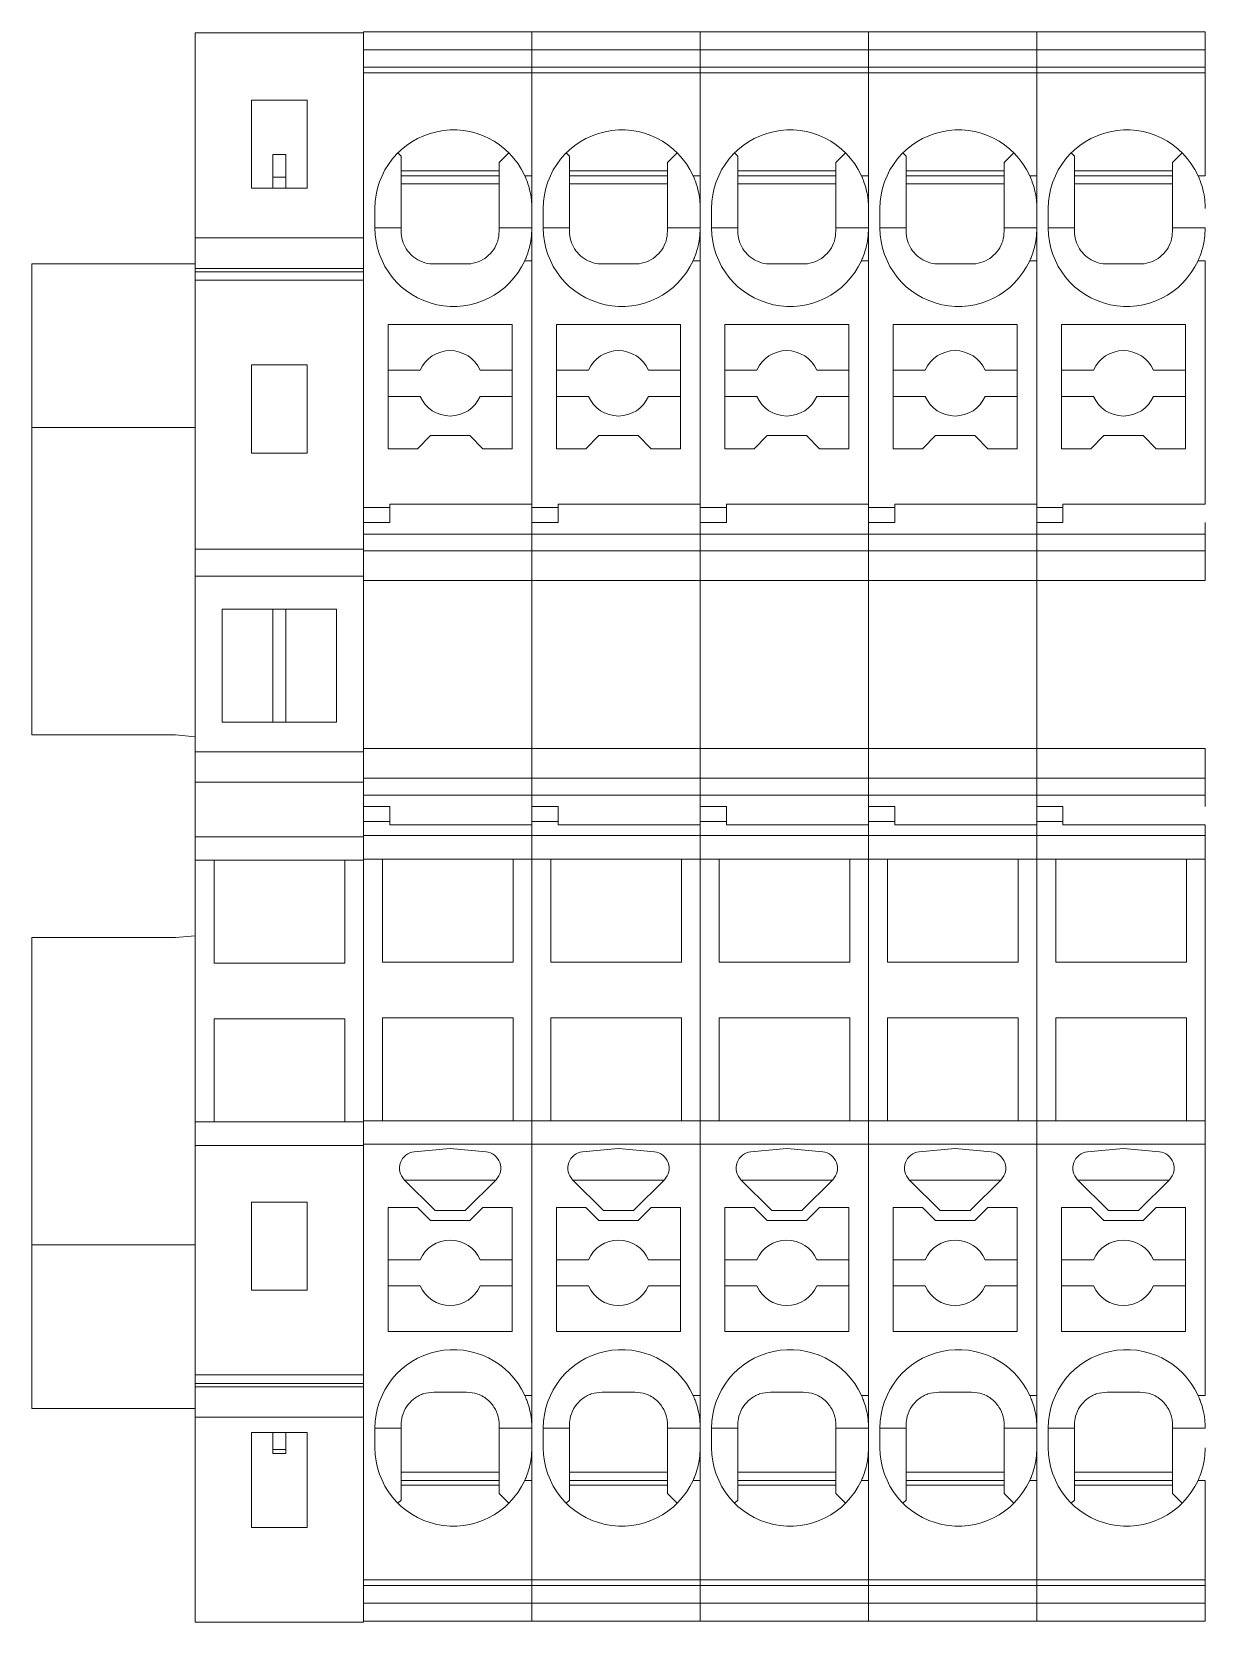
# Model space of a CAD drawing. Header units: millimetres. Extents: x 91 to 341, y 63 to 263.
# Drawn here: x 115.55 to 133.5, y 100.02 to 124.34 of the extents above; entities that cross this region are included whole.
import ezdxf

# ---------------------------------------------------------------- set-up
doc = ezdxf.new("R2010")
doc.units = ezdxf.units.MM

msp = doc.modelspace()

# ---------------------------------------------------------------- linework, layer by layer
at = {"color": 7, "linetype": 'Continuous', "lineweight": 15}
for p, q in [((120.627, 124.321), (118.052, 124.321)), ((118.052, 121.188), (118.052, 124.321)), ((123.202, 124.339), (120.627, 124.339)), ((120.627, 124.065), (120.627, 124.339)), ((125.777, 124.339), (123.202, 124.339)), ((123.202, 124.065), (123.202, 124.339)), ((125.777, 124.065), (125.777, 124.339)), ((128.352, 124.339), (125.777, 124.339)), ((128.352, 124.065), (128.352, 124.339)), ((130.927, 124.339), (128.352, 124.339)), ((133.502, 124.339), (130.927, 124.339)), ((130.927, 124.065), (130.927, 124.339)), ((133.502, 124.065), (133.502, 124.339)), ((123.202, 124.065), (120.627, 124.065)), ((120.627, 124.065), (120.627, 123.798)), ((125.777, 124.065), (123.202, 124.065)), ((123.202, 124.065), (123.202, 123.798)), ((125.777, 123.798), (125.777, 124.065)), ((128.352, 124.065), (125.777, 124.065)), ((128.352, 123.798), (128.352, 124.065)), ((130.927, 124.065), (128.352, 124.065)), ((133.502, 124.065), (130.927, 124.065)), ((130.927, 124.065), (130.927, 123.798)), ((133.502, 123.798), (133.502, 124.065)), ((120.627, 123.798), (123.202, 123.798)), ((120.627, 123.714), (120.627, 123.798)), ((123.202, 123.798), (125.777, 123.798)), ((123.202, 123.714), (123.202, 123.798)), ((125.777, 123.714), (125.777, 123.798)), ((125.777, 123.798), (128.352, 123.798)), ((128.352, 123.714), (128.352, 123.798)), ((128.352, 123.798), (130.927, 123.798)), ((130.927, 123.798), (133.502, 123.798)), ((130.927, 123.714), (130.927, 123.798)), ((133.502, 123.714), (133.502, 123.798)), ((120.627, 123.714), (123.202, 123.714)), ((120.627, 120.581), (120.627, 123.714)), ((123.202, 123.714), (125.777, 123.714)), ((123.202, 117.063), (123.202, 123.714)), ((123.202, 123.714), (123.202, 122.139)), ((125.777, 123.714), (125.777, 122.139)), ((125.777, 123.714), (128.352, 123.714)), ((125.777, 117.063), (125.777, 123.714)), ((128.352, 123.714), (128.352, 122.139)), ((128.352, 123.714), (130.927, 123.714)), ((128.352, 117.063), (128.352, 123.714)), ((130.927, 123.714), (133.502, 123.714)), ((130.927, 117.063), (130.927, 123.714)), ((130.927, 123.714), (130.927, 122.139)), ((133.502, 123.714), (133.502, 122.139)), ((118.915, 121.946), (118.915, 123.296)), ((118.915, 123.296), (119.765, 123.296)), ((119.765, 123.296), (119.765, 121.946)), ((119.44, 122.464), (119.24, 122.464)), ((119.24, 122.464), (119.24, 122.114)), ((119.44, 122.464), (119.44, 122.114)), ((121.154, 122.487), (121.202, 122.439)), ((121.202, 122.439), (121.202, 121.339)), ((122.851, 122.487), (122.702, 122.339)), ((122.702, 121.339), (122.702, 122.339)), ((123.729, 122.487), (123.777, 122.439)), ((123.777, 122.439), (123.777, 121.339)), ((125.426, 122.487), (125.277, 122.339)), ((125.277, 121.339), (125.277, 122.339)), ((126.304, 122.487), (126.352, 122.439)), ((126.352, 122.439), (126.352, 121.339)), ((128.001, 122.487), (127.852, 122.339)), ((127.852, 121.339), (127.852, 122.339)), ((128.879, 122.487), (128.927, 122.439)), ((128.927, 122.439), (128.927, 121.339)), ((130.576, 122.487), (130.427, 122.339)), ((130.427, 121.339), (130.427, 122.339)), ((131.454, 122.487), (131.502, 122.439)), ((131.502, 122.439), (131.502, 121.339)), ((133.151, 122.487), (133.002, 122.339)), ((133.002, 121.339), (133.002, 122.339)), ((119.24, 122.114), (119.44, 122.114)), ((119.24, 121.946), (119.24, 122.114)), ((119.44, 122.114), (119.44, 121.946)), ((122.702, 122.214), (121.202, 122.214)), ((122.702, 122.139), (121.202, 122.139)), ((123.093, 122.139), (123.202, 122.139)), ((125.277, 122.214), (123.777, 122.214)), ((125.277, 122.139), (123.777, 122.139)), ((125.668, 122.139), (125.777, 122.139)), ((127.852, 122.214), (126.352, 122.214)), ((127.852, 122.139), (126.352, 122.139)), ((128.243, 122.139), (128.352, 122.139)), ((130.427, 122.214), (128.927, 122.214)), ((130.427, 122.139), (128.927, 122.139)), ((130.818, 122.139), (130.927, 122.139)), ((133.002, 122.214), (131.502, 122.214)), ((133.002, 122.139), (131.502, 122.139)), ((133.393, 122.139), (133.502, 122.139)), ((119.765, 121.946), (118.915, 121.946)), ((122.702, 122.014), (121.202, 122.014)), ((125.277, 122.014), (123.777, 122.014)), ((127.852, 122.014), (126.352, 122.014)), ((130.427, 122.014), (128.927, 122.014)), ((133.002, 122.014), (131.502, 122.014)), ((120.802, 121.339), (120.802, 121.639)), ((123.377, 121.339), (123.377, 121.639)), ((125.952, 121.339), (125.952, 121.639)), ((128.527, 121.339), (128.527, 121.639)), ((131.102, 121.339), (131.102, 121.639)), ((118.052, 121.188), (120.627, 121.188)), ((118.052, 120.72), (118.052, 121.188)), ((120.802, 121.339), (121.202, 121.339)), ((121.202, 121.339), (121.202, 121.289)), ((122.702, 121.339), (122.702, 121.289)), ((122.702, 121.339), (123.202, 121.339)), ((123.377, 121.339), (123.777, 121.339)), ((123.777, 121.339), (123.777, 121.289)), ((125.277, 121.339), (125.277, 121.289)), ((125.277, 121.339), (125.777, 121.339)), ((125.952, 121.339), (126.352, 121.339)), ((126.352, 121.339), (126.352, 121.289)), ((127.852, 121.339), (127.852, 121.289)), ((127.852, 121.339), (128.352, 121.339)), ((128.527, 121.339), (128.927, 121.339)), ((128.927, 121.339), (128.927, 121.289)), ((130.427, 121.339), (130.427, 121.289)), ((130.427, 121.339), (130.927, 121.339)), ((131.102, 121.339), (131.502, 121.339)), ((131.502, 121.339), (131.502, 121.289)), ((133.002, 121.339), (133.002, 121.289)), ((133.002, 121.339), (133.502, 121.339)), ((118.052, 120.789), (115.552, 120.789)), ((115.552, 118.289), (115.552, 120.789)), ((120.627, 120.72), (118.052, 120.72)), ((118.052, 120.67), (118.052, 120.72)), ((120.627, 120.67), (118.052, 120.67)), ((118.052, 120.67), (118.052, 120.541)), ((123.202, 120.839), (123.093, 120.839)), ((123.202, 120.839), (123.202, 117.114)), ((125.777, 120.839), (125.668, 120.839)), ((125.777, 120.839), (125.777, 117.114)), ((128.352, 120.839), (128.243, 120.839)), ((128.352, 120.839), (128.352, 117.114)), ((130.927, 120.839), (130.818, 120.839)), ((130.927, 120.839), (130.927, 117.114)), ((133.502, 120.839), (133.393, 120.839)), ((133.502, 120.839), (133.502, 117.114)), ((120.627, 120.541), (118.052, 120.541)), ((118.052, 116.426), (118.052, 120.541)), ((120.627, 120.541), (120.627, 120.581)), ((120.627, 116.426), (120.627, 120.541)), ((122.902, 119.864), (121.002, 119.864)), ((121.002, 119.864), (121.002, 117.964)), ((122.902, 117.964), (122.902, 119.864)), ((125.477, 119.864), (123.577, 119.864)), ((123.577, 119.864), (123.577, 117.964)), ((125.477, 117.964), (125.477, 119.864)), ((128.052, 119.864), (126.152, 119.864)), ((126.152, 119.864), (126.152, 117.964)), ((128.052, 117.964), (128.052, 119.864)), ((130.627, 119.864), (128.727, 119.864)), ((128.727, 119.864), (128.727, 117.964)), ((130.627, 117.964), (130.627, 119.864)), ((133.202, 119.864), (131.302, 119.864)), ((131.302, 119.864), (131.302, 117.964)), ((133.202, 117.964), (133.202, 119.864)), ((118.915, 119.246), (119.765, 119.246)), ((118.915, 117.896), (118.915, 119.246)), ((119.765, 119.246), (119.765, 117.896)), ((121.002, 119.164), (121.494, 119.164)), ((122.411, 119.164), (122.902, 119.164)), ((123.577, 119.164), (124.069, 119.164)), ((124.986, 119.164), (125.477, 119.164)), ((126.152, 119.164), (126.644, 119.164)), ((127.561, 119.164), (128.052, 119.164)), ((128.727, 119.164), (129.219, 119.164)), ((130.136, 119.164), (130.627, 119.164)), ((131.302, 119.164), (131.794, 119.164)), ((132.711, 119.164), (133.202, 119.164)), ((121.494, 118.764), (121.002, 118.764)), ((122.902, 118.764), (122.411, 118.764)), ((124.069, 118.764), (123.577, 118.764)), ((125.477, 118.764), (124.986, 118.764)), ((126.644, 118.764), (126.152, 118.764)), ((128.052, 118.764), (127.561, 118.764)), ((129.219, 118.764), (128.727, 118.764)), ((130.627, 118.764), (130.136, 118.764)), ((131.794, 118.764), (131.302, 118.764)), ((133.202, 118.764), (132.711, 118.764)), ((118.052, 118.289), (115.552, 118.289)), ((115.552, 118.289), (115.552, 113.589)), ((121.002, 117.964), (121.452, 117.964)), ((121.452, 117.964), (121.652, 118.164)), ((121.652, 118.164), (122.252, 118.164)), ((122.252, 118.164), (122.452, 117.964)), ((122.452, 117.964), (122.902, 117.964)), ((123.577, 117.964), (124.027, 117.964)), ((124.027, 117.964), (124.227, 118.164)), ((124.227, 118.164), (124.827, 118.164)), ((124.827, 118.164), (125.027, 117.964)), ((125.027, 117.964), (125.477, 117.964)), ((126.152, 117.964), (126.602, 117.964)), ((126.602, 117.964), (126.802, 118.164)), ((126.802, 118.164), (127.402, 118.164)), ((127.402, 118.164), (127.602, 117.964)), ((127.602, 117.964), (128.052, 117.964)), ((128.727, 117.964), (129.177, 117.964)), ((129.177, 117.964), (129.377, 118.164)), ((129.377, 118.164), (129.977, 118.164)), ((129.977, 118.164), (130.177, 117.964)), ((130.177, 117.964), (130.627, 117.964)), ((131.302, 117.964), (131.752, 117.964)), ((131.752, 117.964), (131.952, 118.164)), ((131.952, 118.164), (132.552, 118.164)), ((132.552, 118.164), (132.752, 117.964)), ((132.752, 117.964), (133.202, 117.964)), ((119.765, 117.896), (118.915, 117.896)), ((121.027, 117.063), (120.627, 117.063)), ((123.202, 117.114), (121.027, 117.114)), ((121.027, 117.114), (121.027, 117.063)), ((121.027, 117.063), (121.027, 116.835)), ((123.602, 117.063), (123.202, 117.063)), ((123.202, 116.835), (123.202, 117.063)), ((125.777, 117.114), (123.602, 117.114)), ((123.602, 117.114), (123.602, 117.063)), ((123.602, 117.063), (123.602, 116.835)), ((126.177, 117.063), (125.777, 117.063)), ((125.777, 116.835), (125.777, 117.063)), ((128.352, 117.114), (126.177, 117.114)), ((126.177, 117.114), (126.177, 117.063)), ((126.177, 117.063), (126.177, 116.835)), ((128.752, 117.063), (128.352, 117.063)), ((128.352, 116.835), (128.352, 117.063)), ((130.927, 117.114), (128.752, 117.114)), ((128.752, 117.114), (128.752, 117.063)), ((128.752, 117.063), (128.752, 116.835)), ((131.327, 117.063), (130.927, 117.063)), ((130.927, 116.835), (130.927, 117.063)), ((133.502, 117.114), (131.327, 117.114)), ((131.327, 117.114), (131.327, 117.063)), ((131.327, 117.063), (131.327, 116.835)), ((121.027, 116.835), (120.627, 116.835)), ((123.602, 116.835), (123.202, 116.835)), ((123.202, 116.659), (123.202, 116.835)), ((125.777, 116.835), (125.777, 116.659)), ((126.177, 116.835), (125.777, 116.835)), ((128.352, 116.835), (128.352, 116.659)), ((128.752, 116.835), (128.352, 116.835)), ((131.327, 116.835), (130.927, 116.835)), ((130.927, 116.659), (130.927, 116.835)), ((133.502, 116.835), (133.502, 116.659)), ((123.202, 116.659), (120.627, 116.659)), ((125.777, 116.659), (123.202, 116.659)), ((123.202, 116.659), (123.202, 116.403)), ((125.777, 116.403), (125.777, 116.659)), ((128.352, 116.659), (125.777, 116.659)), ((128.352, 116.403), (128.352, 116.659)), ((130.927, 116.659), (128.352, 116.659)), ((133.502, 116.659), (130.927, 116.659)), ((130.927, 116.659), (130.927, 116.403)), ((133.502, 116.403), (133.502, 116.659)), ((118.052, 116.426), (120.627, 116.426)), ((118.052, 116.016), (118.052, 116.426)), ((120.627, 116.016), (120.627, 116.426)), ((120.627, 116.403), (123.202, 116.403)), ((123.202, 116.403), (125.777, 116.403)), ((123.202, 115.947), (123.202, 116.403)), ((125.777, 116.403), (125.777, 115.947)), ((125.777, 116.403), (128.352, 116.403)), ((128.352, 116.403), (128.352, 115.947)), ((128.352, 116.403), (130.927, 116.403)), ((130.927, 116.403), (133.502, 116.403)), ((130.927, 115.947), (130.927, 116.403)), ((133.502, 116.403), (133.502, 115.947)), ((118.052, 116.016), (120.627, 116.016)), ((118.052, 113.329), (118.052, 116.016)), ((120.627, 115.947), (120.627, 116.016)), ((120.627, 113.381), (120.627, 115.947)), ((123.202, 115.947), (120.627, 115.947)), ((125.777, 115.947), (123.202, 115.947)), ((123.202, 113.381), (123.202, 115.947)), ((125.777, 115.947), (125.777, 113.381)), ((128.352, 115.947), (125.777, 115.947)), ((128.352, 115.947), (128.352, 113.381)), ((130.927, 115.947), (128.352, 115.947)), ((133.502, 115.947), (130.927, 115.947)), ((130.927, 113.381), (130.927, 115.947)), ((118.465, 115.509), (120.215, 115.509)), ((118.465, 113.784), (118.465, 115.509)), ((119.24, 115.509), (119.24, 113.784)), ((119.44, 115.509), (119.44, 113.784)), ((120.215, 115.509), (120.215, 113.784)), ((117.752, 113.589), (115.552, 113.589)), ((118.052, 113.559), (117.752, 113.589)), ((120.215, 113.784), (118.465, 113.784)), ((120.627, 113.329), (118.052, 113.329)), ((118.052, 112.866), (118.052, 113.329)), ((120.627, 113.381), (123.202, 113.381)), ((120.627, 113.329), (120.627, 113.381)), ((120.627, 112.866), (120.627, 113.329)), ((123.202, 113.381), (125.777, 113.381)), ((123.202, 112.925), (123.202, 113.381)), ((125.777, 113.381), (125.777, 112.925)), ((125.777, 113.381), (128.352, 113.381)), ((128.352, 113.381), (128.352, 112.925)), ((128.352, 113.381), (130.927, 113.381)), ((130.927, 113.381), (133.502, 113.381)), ((130.927, 112.925), (130.927, 113.381)), ((133.502, 113.381), (133.502, 112.925)), ((118.052, 112.866), (120.627, 112.866)), ((118.052, 112.866), (118.052, 112.03)), ((123.202, 112.925), (120.627, 112.925)), ((120.627, 112.03), (120.627, 112.866)), ((125.777, 112.925), (123.202, 112.925)), ((123.202, 112.925), (123.202, 112.669)), ((125.777, 112.669), (125.777, 112.925)), ((128.352, 112.925), (125.777, 112.925)), ((128.352, 112.669), (128.352, 112.925)), ((130.927, 112.925), (128.352, 112.925)), ((133.502, 112.925), (130.927, 112.925)), ((130.927, 112.925), (130.927, 112.669)), ((133.502, 112.669), (133.502, 112.925)), ((120.627, 112.669), (123.202, 112.669)), ((123.202, 112.669), (125.777, 112.669)), ((123.202, 112.492), (123.202, 112.669)), ((125.777, 112.669), (125.777, 112.492)), ((125.777, 112.669), (128.352, 112.669)), ((128.352, 112.669), (128.352, 112.492)), ((128.352, 112.669), (130.927, 112.669)), ((130.927, 112.669), (133.502, 112.669)), ((130.927, 112.492), (130.927, 112.669)), ((133.502, 112.669), (133.502, 112.492)), ((121.027, 112.492), (120.627, 112.492)), ((121.027, 112.492), (121.027, 112.264)), ((123.602, 112.492), (123.202, 112.492)), ((123.202, 112.264), (123.202, 112.492)), ((123.602, 112.492), (123.602, 112.264)), ((126.177, 112.492), (125.777, 112.492)), ((125.777, 112.264), (125.777, 112.492)), ((126.177, 112.492), (126.177, 112.264)), ((128.752, 112.492), (128.352, 112.492)), ((128.352, 112.264), (128.352, 112.492)), ((128.752, 112.492), (128.752, 112.264)), ((131.327, 112.492), (130.927, 112.492)), ((130.927, 112.264), (130.927, 112.492)), ((131.327, 112.492), (131.327, 112.264)), ((120.627, 112.264), (121.027, 112.264)), ((121.027, 112.214), (121.027, 112.264)), ((121.027, 112.214), (123.202, 112.214)), ((123.202, 112.264), (123.602, 112.264)), ((123.202, 112.048), (123.202, 112.264)), ((123.202, 112.048), (123.202, 112.214)), ((123.602, 112.214), (123.602, 112.264)), ((123.602, 112.214), (125.777, 112.214)), ((125.777, 112.264), (126.177, 112.264)), ((125.777, 112.048), (125.777, 112.264)), ((125.777, 112.048), (125.777, 112.214)), ((126.177, 112.214), (126.177, 112.264)), ((126.177, 112.214), (128.352, 112.214)), ((128.352, 112.264), (128.752, 112.264)), ((128.352, 112.048), (128.352, 112.264)), ((128.352, 112.048), (128.352, 112.214)), ((128.752, 112.214), (128.752, 112.264)), ((128.752, 112.214), (130.927, 112.214)), ((130.927, 112.264), (131.327, 112.264)), ((130.927, 112.048), (130.927, 112.264)), ((130.927, 112.048), (130.927, 112.214)), ((131.327, 112.214), (131.327, 112.264)), ((131.327, 112.214), (133.502, 112.214)), ((133.502, 112.048), (133.502, 112.214)), ((120.627, 112.03), (118.052, 112.03)), ((118.052, 111.671), (118.052, 112.03)), ((120.627, 112.048), (123.202, 112.048)), ((120.627, 111.671), (120.627, 112.03)), ((123.202, 112.048), (125.777, 112.048)), ((123.202, 111.689), (123.202, 112.048)), ((125.777, 112.048), (125.777, 111.689)), ((125.777, 112.048), (128.352, 112.048)), ((128.352, 112.048), (128.352, 111.689)), ((128.352, 112.048), (130.927, 112.048)), ((130.927, 112.048), (133.502, 112.048)), ((130.927, 111.689), (130.927, 112.048)), ((133.502, 112.048), (133.502, 111.689)), ((118.052, 111.671), (120.627, 111.671)), ((118.052, 107.671), (118.052, 111.671)), ((118.34, 110.096), (118.34, 111.671)), ((120.34, 111.671), (120.34, 110.096)), ((123.202, 111.689), (120.627, 111.689)), ((120.627, 107.689), (120.627, 111.671)), ((120.915, 111.689), (120.915, 110.114)), ((122.915, 110.114), (122.915, 111.689)), ((125.777, 111.689), (123.202, 111.689)), ((123.202, 107.689), (123.202, 111.689)), ((123.49, 111.689), (123.49, 110.114)), ((125.49, 110.114), (125.49, 111.689)), ((125.777, 111.689), (125.777, 107.689)), ((128.352, 111.689), (125.777, 111.689)), ((126.065, 111.689), (126.065, 110.114)), ((128.065, 110.114), (128.065, 111.689)), ((128.352, 111.689), (128.352, 107.689)), ((130.927, 111.689), (128.352, 111.689)), ((128.64, 111.689), (128.64, 110.114)), ((130.64, 110.114), (130.64, 111.689)), ((133.502, 111.689), (130.927, 111.689)), ((130.927, 107.689), (130.927, 111.689)), ((131.215, 111.689), (131.215, 110.114)), ((133.215, 110.114), (133.215, 111.689)), ((133.502, 111.689), (133.502, 107.689)), ((115.552, 110.489), (117.752, 110.489)), ((115.552, 110.489), (115.552, 105.789)), ((117.752, 110.489), (118.052, 110.518)), ((120.34, 110.096), (118.34, 110.096)), ((120.915, 110.114), (122.915, 110.114)), ((123.49, 110.114), (125.49, 110.114)), ((126.065, 110.114), (128.065, 110.114)), ((128.64, 110.114), (130.64, 110.114)), ((131.215, 110.114), (133.215, 110.114)), ((118.34, 109.246), (120.34, 109.246)), ((118.34, 107.671), (118.34, 109.246)), ((120.34, 109.246), (120.34, 107.671)), ((122.915, 109.264), (120.915, 109.264)), ((120.915, 109.264), (120.915, 107.689)), ((122.915, 107.689), (122.915, 109.264)), ((125.49, 109.264), (123.49, 109.264)), ((123.49, 109.264), (123.49, 107.689)), ((125.49, 107.689), (125.49, 109.264)), ((128.065, 109.264), (126.065, 109.264)), ((126.065, 109.264), (126.065, 107.689)), ((128.065, 107.689), (128.065, 109.264)), ((130.64, 109.264), (128.64, 109.264)), ((128.64, 109.264), (128.64, 107.689)), ((130.64, 107.689), (130.64, 109.264)), ((133.215, 109.264), (131.215, 109.264)), ((131.215, 109.264), (131.215, 107.689)), ((133.215, 107.689), (133.215, 109.264)), ((120.627, 107.671), (118.052, 107.671)), ((118.052, 107.312), (118.052, 107.671)), ((123.202, 107.689), (120.627, 107.689)), ((120.627, 107.671), (120.627, 107.689)), ((120.627, 107.312), (120.627, 107.671)), ((125.777, 107.689), (123.202, 107.689)), ((123.202, 107.33), (123.202, 107.689)), ((125.777, 107.689), (125.777, 107.33)), ((128.352, 107.689), (125.777, 107.689)), ((128.352, 107.689), (128.352, 107.33)), ((130.927, 107.689), (128.352, 107.689)), ((133.502, 107.689), (130.927, 107.689)), ((130.927, 107.33), (130.927, 107.689)), ((133.502, 107.689), (133.502, 107.33)), ((118.052, 107.312), (120.627, 107.312)), ((118.052, 103.801), (118.052, 107.312)), ((123.202, 107.33), (120.627, 107.33)), ((120.627, 103.801), (120.627, 107.312)), ((121.952, 107.265), (121.404, 107.213)), ((122.501, 107.213), (121.952, 107.265)), ((125.777, 107.33), (123.202, 107.33)), ((123.202, 100.667), (123.202, 107.33)), ((123.202, 107.33), (123.202, 103.489)), ((124.527, 107.265), (123.979, 107.213)), ((125.076, 107.213), (124.527, 107.265)), ((125.777, 107.33), (125.777, 103.489)), ((128.352, 107.33), (125.777, 107.33)), ((125.777, 100.667), (125.777, 107.33)), ((127.102, 107.265), (126.554, 107.213)), ((127.651, 107.213), (127.102, 107.265)), ((128.352, 107.33), (128.352, 103.489)), ((130.927, 107.33), (128.352, 107.33)), ((128.352, 100.667), (128.352, 107.33)), ((129.677, 107.265), (129.129, 107.213)), ((130.226, 107.213), (129.677, 107.265)), ((133.502, 107.33), (130.927, 107.33)), ((130.927, 100.667), (130.927, 107.33)), ((130.927, 107.33), (130.927, 103.489)), ((132.252, 107.265), (131.704, 107.213)), ((132.801, 107.213), (132.252, 107.265)), ((133.502, 107.33), (133.502, 103.489)), ((121.251, 106.787), (121.724, 106.314)), ((122.646, 106.779), (121.259, 106.779)), ((122.654, 106.787), (122.181, 106.314)), ((123.826, 106.787), (124.299, 106.314)), ((125.221, 106.779), (123.834, 106.779)), ((125.229, 106.787), (124.756, 106.314)), ((126.401, 106.787), (126.874, 106.314)), ((127.796, 106.779), (126.409, 106.779)), ((127.804, 106.787), (127.331, 106.314)), ((128.976, 106.787), (129.449, 106.314)), ((130.371, 106.779), (128.984, 106.779)), ((130.379, 106.787), (129.906, 106.314)), ((131.551, 106.787), (132.024, 106.314)), ((132.946, 106.779), (131.559, 106.779)), ((132.954, 106.787), (132.481, 106.314)), ((118.915, 105.096), (118.915, 106.446)), ((118.915, 106.446), (119.765, 106.446)), ((119.765, 106.446), (119.765, 105.096)), ((121.452, 106.364), (121.002, 106.364)), ((121.002, 106.364), (121.002, 104.464)), ((121.652, 106.164), (121.452, 106.364)), ((122.181, 106.314), (121.724, 106.314)), ((122.452, 106.364), (122.252, 106.164)), ((122.902, 106.364), (122.452, 106.364)), ((122.902, 104.464), (122.902, 106.364)), ((124.027, 106.364), (123.577, 106.364)), ((123.577, 106.364), (123.577, 104.464)), ((124.227, 106.164), (124.027, 106.364)), ((124.756, 106.314), (124.299, 106.314)), ((125.027, 106.364), (124.827, 106.164)), ((125.477, 106.364), (125.027, 106.364)), ((125.477, 104.464), (125.477, 106.364)), ((126.602, 106.364), (126.152, 106.364)), ((126.152, 106.364), (126.152, 104.464)), ((126.802, 106.164), (126.602, 106.364)), ((127.331, 106.314), (126.874, 106.314)), ((127.602, 106.364), (127.402, 106.164)), ((128.052, 106.364), (127.602, 106.364)), ((128.052, 104.464), (128.052, 106.364)), ((129.177, 106.364), (128.727, 106.364)), ((128.727, 106.364), (128.727, 104.464)), ((129.377, 106.164), (129.177, 106.364)), ((129.906, 106.314), (129.449, 106.314)), ((130.177, 106.364), (129.977, 106.164)), ((130.627, 106.364), (130.177, 106.364)), ((130.627, 104.464), (130.627, 106.364)), ((131.752, 106.364), (131.302, 106.364)), ((131.302, 106.364), (131.302, 104.464)), ((131.952, 106.164), (131.752, 106.364)), ((132.481, 106.314), (132.024, 106.314)), ((132.752, 106.364), (132.552, 106.164)), ((133.202, 106.364), (132.752, 106.364)), ((133.202, 104.464), (133.202, 106.364)), ((122.252, 106.164), (121.652, 106.164)), ((124.827, 106.164), (124.227, 106.164)), ((127.402, 106.164), (126.802, 106.164)), ((129.977, 106.164), (129.377, 106.164)), ((132.552, 106.164), (131.952, 106.164)), ((118.052, 105.789), (115.552, 105.789)), ((115.552, 103.289), (115.552, 105.789)), ((121.002, 105.564), (121.494, 105.564)), ((122.411, 105.564), (122.902, 105.564)), ((123.577, 105.564), (124.069, 105.564)), ((124.986, 105.564), (125.477, 105.564)), ((126.152, 105.564), (126.644, 105.564)), ((127.561, 105.564), (128.052, 105.564)), ((128.727, 105.564), (129.219, 105.564)), ((130.136, 105.564), (130.627, 105.564)), ((131.302, 105.564), (131.794, 105.564)), ((132.711, 105.564), (133.202, 105.564)), ((119.765, 105.096), (118.915, 105.096)), ((121.494, 105.164), (121.002, 105.164)), ((122.902, 105.164), (122.411, 105.164)), ((124.069, 105.164), (123.577, 105.164)), ((125.477, 105.164), (124.986, 105.164)), ((126.644, 105.164), (126.152, 105.164)), ((128.052, 105.164), (127.561, 105.164)), ((129.219, 105.164), (128.727, 105.164)), ((130.627, 105.164), (130.136, 105.164)), ((131.794, 105.164), (131.302, 105.164)), ((133.202, 105.164), (132.711, 105.164)), ((121.002, 104.464), (122.902, 104.464)), ((123.577, 104.464), (125.477, 104.464)), ((126.152, 104.464), (128.052, 104.464)), ((128.727, 104.464), (130.627, 104.464)), ((131.302, 104.464), (133.202, 104.464)), ((118.052, 103.801), (120.627, 103.801)), ((118.052, 103.801), (118.052, 103.672)), ((118.052, 103.672), (120.627, 103.672)), ((118.052, 103.622), (118.052, 103.672)), ((120.627, 103.622), (118.052, 103.622)), ((118.052, 103.154), (118.052, 103.622)), ((120.627, 103.761), (120.627, 103.801)), ((120.627, 100.667), (120.627, 103.761)), ((123.202, 103.489), (123.093, 103.489)), ((125.777, 103.489), (125.668, 103.489)), ((128.352, 103.489), (128.243, 103.489)), ((130.927, 103.489), (130.818, 103.489)), ((133.502, 103.489), (133.393, 103.489)), ((115.552, 103.289), (118.052, 103.289)), ((120.627, 103.154), (118.052, 103.154)), ((118.052, 100.021), (118.052, 103.154)), ((118.915, 102.921), (119.765, 102.921)), ((118.915, 101.471), (118.915, 102.921)), ((119.24, 102.921), (119.24, 102.664)), ((119.44, 102.921), (119.44, 102.664)), ((119.765, 102.921), (119.765, 101.471)), ((120.802, 102.989), (120.802, 102.689)), ((121.202, 102.989), (120.802, 102.989)), ((121.202, 103.039), (121.202, 102.989)), ((121.202, 101.889), (121.202, 102.989)), ((122.702, 102.989), (122.702, 103.039)), ((123.202, 102.989), (122.702, 102.989)), ((122.702, 102.989), (122.702, 101.989)), ((123.377, 102.989), (123.377, 102.689)), ((123.777, 102.989), (123.377, 102.989)), ((123.777, 103.039), (123.777, 102.989)), ((123.777, 101.889), (123.777, 102.989)), ((125.277, 102.989), (125.277, 103.039)), ((125.777, 102.989), (125.277, 102.989)), ((125.277, 102.989), (125.277, 101.989)), ((125.952, 102.989), (125.952, 102.689)), ((126.352, 102.989), (125.952, 102.989)), ((126.352, 103.039), (126.352, 102.989)), ((126.352, 101.889), (126.352, 102.989)), ((127.852, 102.989), (127.852, 103.039)), ((128.352, 102.989), (127.852, 102.989)), ((127.852, 102.989), (127.852, 101.989)), ((128.527, 102.989), (128.527, 102.689)), ((128.927, 102.989), (128.527, 102.989)), ((128.927, 103.039), (128.927, 102.989)), ((128.927, 101.889), (128.927, 102.989)), ((130.427, 102.989), (130.427, 103.039)), ((130.927, 102.989), (130.427, 102.989)), ((130.427, 102.989), (130.427, 101.989)), ((131.102, 102.989), (131.102, 102.689)), ((131.502, 102.989), (131.102, 102.989)), ((131.502, 103.039), (131.502, 102.989)), ((131.502, 101.889), (131.502, 102.989)), ((133.002, 102.989), (133.002, 103.039)), ((133.502, 102.989), (133.002, 102.989)), ((133.002, 102.989), (133.002, 101.989)), ((119.44, 102.664), (119.24, 102.664)), ((119.24, 102.664), (119.24, 102.599)), ((119.44, 102.664), (119.44, 102.599)), ((119.44, 102.599), (119.24, 102.599)), ((122.702, 102.314), (121.202, 102.314)), ((122.702, 102.189), (121.202, 102.189)), ((123.093, 102.189), (123.202, 102.189)), ((123.202, 102.189), (123.202, 100.667)), ((125.277, 102.314), (123.777, 102.314)), ((125.277, 102.189), (123.777, 102.189)), ((125.668, 102.189), (125.777, 102.189)), ((125.777, 102.189), (125.777, 100.667)), ((127.852, 102.314), (126.352, 102.314)), ((127.852, 102.189), (126.352, 102.189)), ((128.243, 102.189), (128.352, 102.189)), ((128.352, 102.189), (128.352, 100.667)), ((130.427, 102.314), (128.927, 102.314)), ((130.427, 102.189), (128.927, 102.189)), ((130.818, 102.189), (130.927, 102.189)), ((130.927, 102.189), (130.927, 100.667)), ((133.002, 102.314), (131.502, 102.314)), ((133.002, 102.189), (131.502, 102.189)), ((133.393, 102.189), (133.502, 102.189)), ((133.502, 102.189), (133.502, 100.667)), ((122.702, 102.114), (121.202, 102.114)), ((122.702, 101.989), (122.851, 101.84)), ((125.277, 102.114), (123.777, 102.114)), ((125.277, 101.989), (125.426, 101.84)), ((127.852, 102.114), (126.352, 102.114)), ((127.852, 101.989), (128.001, 101.84)), ((130.427, 102.114), (128.927, 102.114)), ((130.427, 101.989), (130.576, 101.84)), ((133.002, 102.114), (131.502, 102.114)), ((133.002, 101.989), (133.151, 101.84)), ((121.154, 101.84), (121.202, 101.889)), ((123.729, 101.84), (123.777, 101.889)), ((126.304, 101.84), (126.352, 101.889)), ((128.879, 101.84), (128.927, 101.889)), ((131.454, 101.84), (131.502, 101.889)), ((118.915, 101.471), (119.765, 101.471)), ((123.202, 100.667), (120.627, 100.667)), ((120.627, 100.583), (120.627, 100.667)), ((123.202, 100.583), (120.627, 100.583)), ((120.627, 100.313), (120.627, 100.583)), ((125.777, 100.667), (123.202, 100.667)), ((123.202, 100.583), (123.202, 100.667)), ((125.777, 100.583), (123.202, 100.583)), ((123.202, 100.313), (123.202, 100.583)), ((125.777, 100.583), (125.777, 100.667)), ((128.352, 100.667), (125.777, 100.667)), ((125.777, 100.583), (125.777, 100.313)), ((128.352, 100.583), (125.777, 100.583)), ((128.352, 100.583), (128.352, 100.667)), ((130.927, 100.667), (128.352, 100.667)), ((128.352, 100.583), (128.352, 100.313)), ((130.927, 100.583), (128.352, 100.583)), ((133.502, 100.667), (130.927, 100.667)), ((130.927, 100.583), (130.927, 100.667)), ((133.502, 100.583), (130.927, 100.583)), ((130.927, 100.313), (130.927, 100.583)), ((133.502, 100.583), (133.502, 100.667)), ((133.502, 100.583), (133.502, 100.313)), ((120.627, 100.313), (123.202, 100.313)), ((120.627, 100.039), (120.627, 100.313)), ((123.202, 100.313), (125.777, 100.313)), ((123.202, 100.039), (123.202, 100.313)), ((125.777, 100.039), (125.777, 100.313)), ((125.777, 100.313), (128.352, 100.313)), ((128.352, 100.039), (128.352, 100.313)), ((128.352, 100.313), (130.927, 100.313)), ((130.927, 100.313), (133.502, 100.313)), ((130.927, 100.039), (130.927, 100.313)), ((133.502, 100.039), (133.502, 100.313)), ((118.052, 100.021), (120.627, 100.021)), ((120.627, 100.021), (120.627, 100.039)), ((120.627, 100.039), (123.202, 100.039)), ((123.202, 100.039), (125.777, 100.039)), ((125.777, 100.039), (128.352, 100.039)), ((128.352, 100.039), (130.927, 100.039)), ((130.927, 100.039), (133.502, 100.039))]:
    msp.add_line(p, q, dxfattribs=at)
for centre, radius, start, end in [((122.002, 121.639), 1.2, 24.6243, 180), ((124.577, 121.639), 1.2, 24.6243, 180), ((127.152, 121.639), 1.2, 24.6243, 180), ((129.727, 121.639), 1.2, 24.6243, 180), ((132.302, 121.639), 1.2, 24.6243, 180), ((122.002, 121.339), 1.2, 180, 335.3757), ((124.577, 121.339), 1.2, 180, 335.3757), ((127.152, 121.339), 1.2, 180, 335.3757), ((129.727, 121.339), 1.2, 180, 335.3757), ((132.302, 121.339), 1.2, 180, 335.3757), ((121.952, 118.964), 0.5, 23.5782, 156.4218), ((124.527, 118.964), 0.5, 23.5782, 156.4218), ((127.102, 118.964), 0.5, 23.5782, 156.4218), ((129.677, 118.964), 0.5, 23.5782, 156.4218), ((132.252, 118.964), 0.5, 23.5782, 156.4218), ((121.952, 118.964), 0.5, 203.5782, 336.4218), ((124.527, 118.964), 0.5, 203.5782, 336.4218), ((127.102, 118.964), 0.5, 203.5782, 336.4218), ((129.677, 118.964), 0.5, 203.5782, 336.4218), ((132.252, 118.964), 0.5, 203.5782, 336.4218), ((121.427, 106.964), 0.25, 95.4405, 224.9999), ((122.477, 106.964), 0.25, 315, 84.5597), ((124.002, 106.964), 0.25, 95.4405, 224.9999), ((125.052, 106.964), 0.25, 315, 84.5597), ((126.577, 106.964), 0.25, 95.4405, 224.9999), ((127.627, 106.964), 0.25, 315, 84.5597), ((129.152, 106.964), 0.25, 95.4405, 224.9999), ((130.202, 106.964), 0.25, 315, 84.5597), ((131.727, 106.964), 0.25, 95.4405, 224.9999), ((132.777, 106.964), 0.25, 315, 84.5597), ((121.952, 105.364), 0.5, 23.5782, 156.4218), ((124.527, 105.364), 0.5, 23.5782, 156.4218), ((127.102, 105.364), 0.5, 23.5782, 156.4218), ((129.677, 105.364), 0.5, 23.5782, 156.4218), ((132.252, 105.364), 0.5, 23.5782, 156.4218), ((121.952, 105.364), 0.5, 203.5782, 336.4218), ((124.527, 105.364), 0.5, 203.5782, 336.4218), ((127.102, 105.364), 0.5, 203.5782, 336.4218), ((129.677, 105.364), 0.5, 203.5782, 336.4218), ((132.252, 105.364), 0.5, 203.5782, 336.4218), ((122.002, 102.989), 1.2, 24.6243, 180), ((124.577, 102.989), 1.2, 24.6243, 180), ((127.152, 102.989), 1.2, 24.6243, 180), ((129.727, 102.989), 1.2, 24.6243, 180), ((132.302, 102.989), 1.2, 24.6243, 180), ((122.002, 102.689), 1.2, 180, 335.3757), ((124.577, 102.689), 1.2, 180, 335.3757), ((127.152, 102.689), 1.2, 180, 335.3757), ((129.727, 102.689), 1.2, 180, 335.3757), ((132.302, 102.689), 1.2, 180, 335.3757)]:
    msp.add_arc(centre, radius, start, end, dxfattribs=at)
for points, knots in [([(123.093, 122.139), (123.096, 122.134), (123.1, 122.124), (123.133, 122.046), (123.17, 121.928), (123.198, 121.783), (123.201, 121.682), (123.202, 121.639)], [0, 0, 0, 0, 0.201714, 0.402979, 0.615595, 0.837268, 1, 1, 1, 1]), ([(125.668, 122.139), (125.671, 122.134), (125.675, 122.124), (125.708, 122.046), (125.745, 121.928), (125.773, 121.783), (125.776, 121.682), (125.777, 121.639)], [0, 0, 0, 0, 0.2017139, 0.4029785, 0.6155953, 0.8372677, 1, 1, 1, 1]), ([(128.243, 122.139), (128.246, 122.134), (128.25, 122.124), (128.283, 122.046), (128.32, 121.928), (128.348, 121.783), (128.351, 121.682), (128.352, 121.639)], [0, 0, 0, 0, 0.201714, 0.402979, 0.615595, 0.837268, 1, 1, 1, 1]), ([(130.818, 122.139), (130.821, 122.134), (130.825, 122.124), (130.858, 122.046), (130.895, 121.928), (130.923, 121.783), (130.926, 121.682), (130.927, 121.639)], [0, 0, 0, 0, 0.2017139, 0.4029785, 0.6155953, 0.8372677, 1, 1, 1, 1]), ([(133.393, 122.139), (133.396, 122.134), (133.4, 122.124), (133.433, 122.046), (133.47, 121.928), (133.498, 121.783), (133.501, 121.682), (133.502, 121.639)], [0, 0, 0, 0, 0.2017139, 0.4029785, 0.6155953, 0.8372677, 1, 1, 1, 1]), ([(121.202, 121.289), (121.206, 121.241), (121.214, 121.145), (121.277, 121.014), (121.371, 120.905), (121.496, 120.825), (121.612, 120.792), (121.681, 120.79), (121.702, 120.789)], [0, 0, 0, 0, 0.1655381, 0.330968, 0.4998147, 0.687388, 0.9059176, 1, 1, 1, 1]), ([(122.702, 121.289), (122.698, 121.238), (122.689, 121.138), (122.619, 121), (122.515, 120.889), (122.38, 120.813), (122.271, 120.79), (122.211, 120.789), (122.202, 120.789)], [0, 0, 0, 0, 0.183114, 0.366221, 0.550826, 0.747146, 0.9639, 1, 1, 1, 1]), ([(123.202, 121.339), (123.2, 121.285), (123.196, 121.178), (123.165, 121.034), (123.128, 120.919), (123.098, 120.85), (123.095, 120.842), (123.093, 120.839)], [0, 0, 0, 0, 0.202574, 0.404795, 0.616318, 0.838088, 1, 1, 1, 1]), ([(123.777, 121.289), (123.781, 121.241), (123.789, 121.145), (123.852, 121.014), (123.946, 120.905), (124.071, 120.825), (124.187, 120.792), (124.256, 120.79), (124.277, 120.789)], [0, 0, 0, 0, 0.165538, 0.330968, 0.499815, 0.687388, 0.905918, 1, 1, 1, 1]), ([(125.277, 121.289), (125.273, 121.238), (125.264, 121.138), (125.194, 121), (125.09, 120.889), (124.955, 120.813), (124.846, 120.79), (124.786, 120.789), (124.777, 120.789)], [0, 0, 0, 0, 0.183114, 0.366221, 0.550826, 0.747146, 0.9639, 1, 1, 1, 1]), ([(125.777, 121.339), (125.775, 121.285), (125.771, 121.178), (125.74, 121.034), (125.703, 120.919), (125.673, 120.85), (125.67, 120.842), (125.668, 120.839)], [0, 0, 0, 0, 0.202574, 0.404795, 0.616318, 0.838088, 1, 1, 1, 1]), ([(126.352, 121.289), (126.356, 121.241), (126.364, 121.145), (126.427, 121.014), (126.521, 120.905), (126.646, 120.825), (126.762, 120.792), (126.831, 120.79), (126.852, 120.789)], [0, 0, 0, 0, 0.165538, 0.330968, 0.499815, 0.687388, 0.905918, 1, 1, 1, 1]), ([(127.852, 121.289), (127.848, 121.238), (127.839, 121.138), (127.769, 121), (127.665, 120.889), (127.53, 120.813), (127.421, 120.79), (127.361, 120.789), (127.352, 120.789)], [0, 0, 0, 0, 0.183114, 0.366221, 0.550826, 0.747146, 0.9639, 1, 1, 1, 1]), ([(128.352, 121.339), (128.35, 121.285), (128.346, 121.178), (128.315, 121.034), (128.278, 120.919), (128.248, 120.85), (128.245, 120.842), (128.243, 120.839)], [0, 0, 0, 0, 0.202574, 0.404795, 0.616318, 0.838088, 1, 1, 1, 1]), ([(128.927, 121.289), (128.931, 121.241), (128.939, 121.145), (129.002, 121.014), (129.096, 120.905), (129.221, 120.825), (129.337, 120.792), (129.406, 120.79), (129.427, 120.789)], [0, 0, 0, 0, 0.1655381, 0.330968, 0.4998147, 0.687388, 0.9059176, 1, 1, 1, 1]), ([(130.427, 121.289), (130.423, 121.238), (130.414, 121.138), (130.344, 121), (130.24, 120.889), (130.105, 120.813), (129.996, 120.79), (129.936, 120.789), (129.927, 120.789)], [0, 0, 0, 0, 0.183114, 0.366221, 0.550826, 0.747146, 0.9639, 1, 1, 1, 1]), ([(130.927, 121.339), (130.925, 121.285), (130.921, 121.178), (130.89, 121.034), (130.853, 120.919), (130.823, 120.85), (130.82, 120.842), (130.818, 120.839)], [0, 0, 0, 0, 0.202574, 0.404795, 0.616318, 0.838088, 1, 1, 1, 1]), ([(131.502, 121.289), (131.506, 121.241), (131.514, 121.145), (131.577, 121.014), (131.671, 120.905), (131.796, 120.825), (131.912, 120.792), (131.981, 120.79), (132.002, 120.789)], [0, 0, 0, 0, 0.1655381, 0.330968, 0.4998147, 0.687388, 0.9059176, 1, 1, 1, 1]), ([(133.002, 121.289), (132.998, 121.238), (132.989, 121.138), (132.919, 121), (132.815, 120.889), (132.68, 120.813), (132.571, 120.79), (132.511, 120.789), (132.502, 120.789)], [0, 0, 0, 0, 0.183114, 0.366221, 0.550826, 0.747146, 0.9639, 1, 1, 1, 1]), ([(133.502, 121.339), (133.5, 121.285), (133.496, 121.178), (133.465, 121.034), (133.428, 120.919), (133.398, 120.85), (133.395, 120.842), (133.393, 120.839)], [0, 0, 0, 0, 0.2025743, 0.404795, 0.6163181, 0.838088, 1, 1, 1, 1]), ([(121.702, 120.789), (121.76, 120.789), (121.848, 120.789), (121.995, 120.789), (122.107, 120.789), (122.172, 120.789), (122.202, 120.789)], [0, 0, 0, 0, 0.387804, 0.599062, 0.810983, 1, 1, 1, 1]), ([(124.277, 120.789), (124.335, 120.789), (124.423, 120.789), (124.57, 120.789), (124.682, 120.789), (124.747, 120.789), (124.777, 120.789)], [0, 0, 0, 0, 0.387804, 0.599062, 0.810983, 1, 1, 1, 1]), ([(126.852, 120.789), (126.91, 120.789), (126.998, 120.789), (127.145, 120.789), (127.257, 120.789), (127.322, 120.789), (127.352, 120.789)], [0, 0, 0, 0, 0.387804, 0.599062, 0.810983, 1, 1, 1, 1]), ([(129.427, 120.789), (129.485, 120.789), (129.573, 120.789), (129.72, 120.789), (129.832, 120.789), (129.897, 120.789), (129.927, 120.789)], [0, 0, 0, 0, 0.387804, 0.599062, 0.810983, 1, 1, 1, 1]), ([(132.002, 120.789), (132.06, 120.789), (132.148, 120.789), (132.295, 120.789), (132.407, 120.789), (132.472, 120.789), (132.502, 120.789)], [0, 0, 0, 0, 0.387804, 0.599062, 0.810983, 1, 1, 1, 1]), ([(121.702, 103.539), (121.647, 103.534), (121.541, 103.524), (121.393, 103.442), (121.281, 103.322), (121.213, 103.182), (121.206, 103.083), (121.202, 103.039)], [0, 0, 0, 0, 0.244717, 0.468069, 0.6572257, 0.847198, 1, 1, 1, 1]), ([(121.702, 103.539), (121.76, 103.539), (121.848, 103.539), (121.995, 103.539), (122.107, 103.539), (122.172, 103.539), (122.202, 103.539)], [0, 0, 0, 0, 0.387804, 0.599062, 0.810983, 1, 1, 1, 1]), ([(122.202, 103.539), (122.26, 103.533), (122.378, 103.522), (122.539, 103.424), (122.65, 103.282), (122.697, 103.146), (122.701, 103.066), (122.702, 103.039)], [0, 0, 0, 0, 0.240236, 0.490055, 0.706896, 0.899731, 1, 1, 1, 1]), ([(123.093, 103.489), (123.096, 103.484), (123.1, 103.474), (123.133, 103.396), (123.17, 103.278), (123.198, 103.133), (123.201, 103.032), (123.202, 102.989)], [0, 0, 0, 0, 0.2017139, 0.4029785, 0.6155953, 0.8372677, 1, 1, 1, 1]), ([(124.277, 103.539), (124.222, 103.534), (124.116, 103.524), (123.968, 103.442), (123.856, 103.322), (123.788, 103.182), (123.781, 103.083), (123.777, 103.039)], [0, 0, 0, 0, 0.244717, 0.468069, 0.657226, 0.847198, 1, 1, 1, 1]), ([(124.277, 103.539), (124.335, 103.539), (124.423, 103.539), (124.57, 103.539), (124.682, 103.539), (124.747, 103.539), (124.777, 103.539)], [0, 0, 0, 0, 0.387804, 0.599062, 0.810983, 1, 1, 1, 1]), ([(124.777, 103.539), (124.835, 103.533), (124.953, 103.522), (125.114, 103.424), (125.225, 103.282), (125.272, 103.146), (125.276, 103.066), (125.277, 103.039)], [0, 0, 0, 0, 0.240236, 0.490055, 0.706896, 0.899731, 1, 1, 1, 1]), ([(125.668, 103.489), (125.671, 103.484), (125.675, 103.474), (125.708, 103.396), (125.745, 103.278), (125.773, 103.133), (125.776, 103.032), (125.777, 102.989)], [0, 0, 0, 0, 0.201714, 0.402979, 0.615595, 0.837268, 1, 1, 1, 1]), ([(126.852, 103.539), (126.797, 103.534), (126.691, 103.524), (126.543, 103.442), (126.431, 103.322), (126.363, 103.182), (126.356, 103.083), (126.352, 103.039)], [0, 0, 0, 0, 0.244717, 0.468069, 0.657226, 0.847198, 1, 1, 1, 1]), ([(126.852, 103.539), (126.91, 103.539), (126.998, 103.539), (127.145, 103.539), (127.257, 103.539), (127.322, 103.539), (127.352, 103.539)], [0, 0, 0, 0, 0.3878043, 0.5990622, 0.8109826, 1, 1, 1, 1]), ([(127.352, 103.539), (127.41, 103.533), (127.528, 103.522), (127.689, 103.424), (127.8, 103.282), (127.847, 103.146), (127.851, 103.066), (127.852, 103.039)], [0, 0, 0, 0, 0.240236, 0.490055, 0.706896, 0.899731, 1, 1, 1, 1]), ([(128.243, 103.489), (128.246, 103.484), (128.25, 103.474), (128.283, 103.396), (128.32, 103.278), (128.348, 103.133), (128.351, 103.032), (128.352, 102.989)], [0, 0, 0, 0, 0.201714, 0.402979, 0.615595, 0.837268, 1, 1, 1, 1]), ([(129.427, 103.539), (129.372, 103.534), (129.266, 103.524), (129.118, 103.442), (129.006, 103.322), (128.938, 103.182), (128.931, 103.083), (128.927, 103.039)], [0, 0, 0, 0, 0.244717, 0.468069, 0.6572257, 0.847198, 1, 1, 1, 1]), ([(129.427, 103.539), (129.485, 103.539), (129.573, 103.539), (129.72, 103.539), (129.832, 103.539), (129.897, 103.539), (129.927, 103.539)], [0, 0, 0, 0, 0.387804, 0.599062, 0.810983, 1, 1, 1, 1]), ([(129.927, 103.539), (129.985, 103.533), (130.103, 103.522), (130.264, 103.424), (130.375, 103.282), (130.422, 103.146), (130.426, 103.066), (130.427, 103.039)], [0, 0, 0, 0, 0.240236, 0.490055, 0.706896, 0.899731, 1, 1, 1, 1]), ([(130.818, 103.489), (130.821, 103.484), (130.825, 103.474), (130.858, 103.396), (130.895, 103.278), (130.923, 103.133), (130.926, 103.032), (130.927, 102.989)], [0, 0, 0, 0, 0.201714, 0.402979, 0.615595, 0.837268, 1, 1, 1, 1]), ([(132.002, 103.539), (131.947, 103.534), (131.841, 103.524), (131.693, 103.442), (131.581, 103.322), (131.513, 103.182), (131.506, 103.083), (131.502, 103.039)], [0, 0, 0, 0, 0.244717, 0.468069, 0.657226, 0.847198, 1, 1, 1, 1]), ([(132.002, 103.539), (132.06, 103.539), (132.148, 103.539), (132.295, 103.539), (132.407, 103.539), (132.472, 103.539), (132.502, 103.539)], [0, 0, 0, 0, 0.387804, 0.599062, 0.810983, 1, 1, 1, 1]), ([(132.502, 103.539), (132.56, 103.533), (132.678, 103.522), (132.839, 103.424), (132.95, 103.282), (132.997, 103.146), (133.001, 103.066), (133.002, 103.039)], [0, 0, 0, 0, 0.240236, 0.490055, 0.706896, 0.899731, 1, 1, 1, 1]), ([(133.393, 103.489), (133.396, 103.484), (133.4, 103.474), (133.433, 103.396), (133.47, 103.278), (133.498, 103.133), (133.501, 103.032), (133.502, 102.989)], [0, 0, 0, 0, 0.201714, 0.402979, 0.615595, 0.837268, 1, 1, 1, 1]), ([(123.202, 102.689), (123.2, 102.635), (123.196, 102.528), (123.165, 102.384), (123.128, 102.269), (123.098, 102.2), (123.095, 102.192), (123.093, 102.189)], [0, 0, 0, 0, 0.202574, 0.404795, 0.616318, 0.838088, 1, 1, 1, 1]), ([(125.777, 102.689), (125.775, 102.635), (125.771, 102.528), (125.74, 102.384), (125.703, 102.269), (125.673, 102.2), (125.67, 102.192), (125.668, 102.189)], [0, 0, 0, 0, 0.2025743, 0.404795, 0.6163181, 0.838088, 1, 1, 1, 1]), ([(128.352, 102.689), (128.35, 102.635), (128.346, 102.528), (128.315, 102.384), (128.278, 102.269), (128.248, 102.2), (128.245, 102.192), (128.243, 102.189)], [0, 0, 0, 0, 0.202574, 0.404795, 0.616318, 0.838088, 1, 1, 1, 1]), ([(130.927, 102.689), (130.925, 102.635), (130.921, 102.528), (130.89, 102.384), (130.853, 102.269), (130.823, 102.2), (130.82, 102.192), (130.818, 102.189)], [0, 0, 0, 0, 0.202574, 0.404795, 0.616318, 0.838088, 1, 1, 1, 1]), ([(133.502, 102.689), (133.5, 102.635), (133.496, 102.528), (133.465, 102.384), (133.428, 102.269), (133.398, 102.2), (133.395, 102.192), (133.393, 102.189)], [0, 0, 0, 0, 0.202574, 0.404795, 0.616318, 0.838088, 1, 1, 1, 1])]:
    msp.add_open_spline(points, degree=3, knots=knots, dxfattribs=at)

doc.saveas('drawing.dxf')
